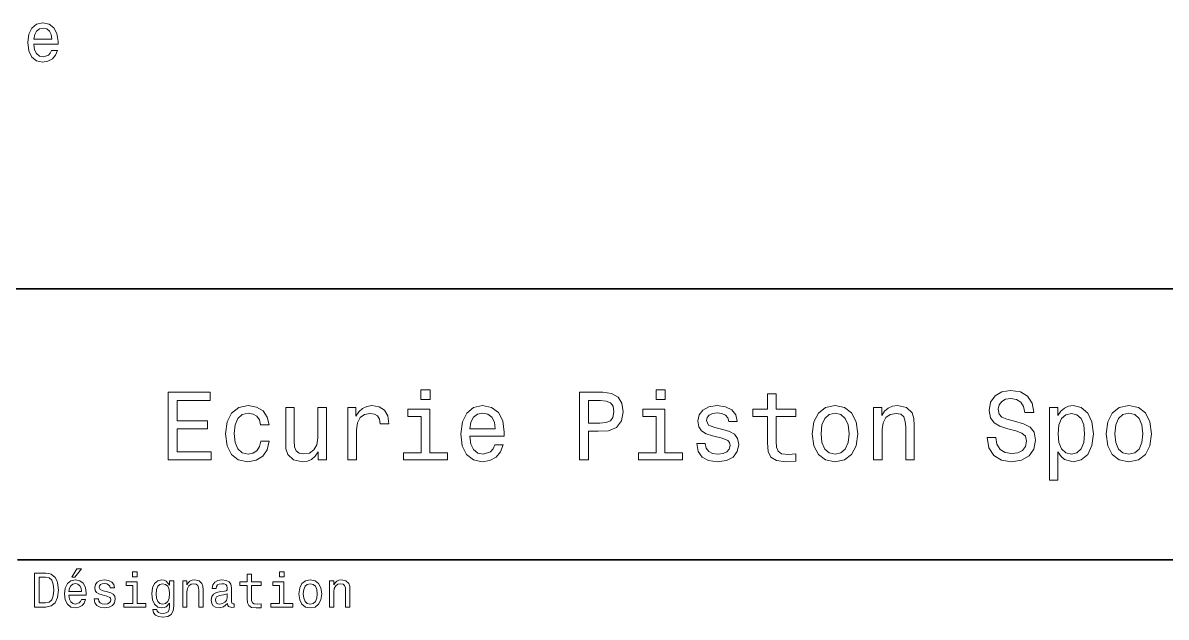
# Model space of a CAD drawing. Extents: x 0 to 297, y 0 to 210.
# Drawn here: x 162.4 to 246.8, y 45.8 to 89.6 of the extents above; entities that cross this region are included whole.
import ezdxf

# ---------------------------------------------------------------- set-up
doc = ezdxf.new("R2010")
doc.units = 0

msp = doc.modelspace()

# ---------------------------------------------------------------- linework, layer by layer
at = {"color": 7, "lineweight": 35}
for p, q in [((97, 70), (287, 70)), ((162, 50), (287, 50))]:
    msp.add_line(p, q, dxfattribs=at)
at = {"color": 7, "lineweight": 13}
for points in [[(163.206039, 88.045311), (164.981247, 88.045311), (164.986298, 88.252083), (164.905609, 88.832054), (164.683701, 89.265778), (164.330673, 89.528023), (163.861649, 89.62384), (163.402725, 89.52298), (163.049698, 89.240555), (162.822754, 88.781624), (162.742065, 88.176437), (162.817703, 87.556122), (163.044647, 87.102226), (163.392639, 86.819809), (163.846527, 86.723991), (164.239899, 86.789551), (164.562668, 86.961021), (164.799698, 87.233353), (164.935867, 87.596466), (164.497101, 87.596466), (164.406326, 87.394737), (164.275208, 87.243439), (163.902008, 87.122406), (163.614532, 87.177879), (163.397675, 87.354393), (163.25647, 87.641853), (163.206039, 88.030182)], [(163.206039, 88.41851), (163.261505, 88.766495), (163.397675, 89.023697), (163.604446, 89.180038), (163.876785, 89.235512), (164.144073, 89.180038), (164.350845, 89.023697), (164.476929, 88.766495), (164.522308, 88.41851)], [(192.439484, 62.554031), (191.769455, 62.554031), (191.769455, 61.833572), (192.439484, 61.833572)], [(209.788177, 62.554031), (209.118149, 62.554031), (209.118149, 61.833572), (209.788177, 61.833572)], [(234.20462, 59.030979), (233.548996, 59.030979), (233.693085, 58.267288), (234.053314, 57.70533), (234.608078, 57.366714), (235.357361, 57.244236), (236.099426, 57.359509), (236.654175, 57.67651), (237.007202, 58.17363), (237.136902, 58.82925), (237.028824, 59.420029), (236.726227, 59.801872), (236.236313, 60.054031), (235.580704, 60.241352), (235.018738, 60.378242), (234.651306, 60.536743), (234.442368, 60.767288), (234.377533, 61.127522), (234.442368, 61.451729), (234.629684, 61.696686), (234.917877, 61.862389), (235.314133, 61.920029), (235.71759, 61.84798), (236.034592, 61.653458), (236.24353, 61.32925), (236.344391, 60.889767), (237, 60.889767), (237, 60.904179), (236.884735, 61.581409), (236.546112, 62.085732), (236.01297, 62.402737), (235.292511, 62.510807), (234.644104, 62.402737), (234.139771, 62.100143), (233.815567, 61.631844), (233.700287, 61.026657), (233.793961, 60.486309), (234.067734, 60.118874), (234.5, 59.873917), (235.09079, 59.6866), (235.674362, 59.520893), (236.113831, 59.362389), (236.380402, 59.131844), (236.47406, 58.757202), (236.387619, 58.375359), (236.164276, 58.087173), (235.825653, 57.907059), (235.386169, 57.849422), (234.896255, 57.928673), (234.521622, 58.159222), (234.283875, 58.533859)], [(173.109512, 57.381123), (176.279541, 57.381123), (176.279541, 57.986309), (173.772339, 57.986309), (173.772339, 59.679394), (176.005768, 59.679394), (176.005768, 60.277374), (173.772339, 60.277374), (173.772339, 61.775936), (176.221893, 61.775936), (176.221893, 62.381123), (173.109512, 62.381123)], [(203.462524, 57.381123), (204.125351, 57.381123), (204.125351, 59.492073), (204.860229, 59.492073), (205.602295, 59.528095), (206.193085, 59.780258), (206.574921, 60.270172), (206.704605, 60.940201), (206.603745, 61.559795), (206.315552, 62.013687), (205.840057, 62.287464), (205.191635, 62.381123), (203.462524, 62.381123)], [(205.01152, 61.76873), (205.443802, 61.725502), (205.760803, 61.588615), (205.94812, 61.336452), (206.01297, 60.940201), (205.940918, 60.522331), (205.746399, 60.270172), (205.414978, 60.140488), (204.96109, 60.104465), (204.125351, 60.104465), (204.125351, 61.76873)], [(217.353027, 60.579971), (217.353027, 58.64193), (217.396255, 58.015129), (217.597992, 57.582851), (218.001434, 57.330688), (218.685883, 57.244236), (219.43515, 57.280258), (219.43515, 57.827808), (218.887604, 57.78458), (218.390488, 57.842216), (218.123917, 58.022331), (218.008652, 58.324928), (217.98703, 58.75), (217.98703, 60.579971), (219.43515, 60.579971), (219.43515, 61.120316), (217.98703, 61.120316), (217.98703, 62.251438), (217.353027, 62.251438), (217.353027, 61.120316), (216.257935, 61.120316), (216.257935, 60.579971)], [(179.932281, 59.967579), (180.559082, 59.967579), (180.429398, 60.543945), (180.119598, 60.997837), (179.636887, 61.278816), (179.010086, 61.386887), (178.318436, 61.242794), (177.792511, 60.839336), (177.46109, 60.183716), (177.345825, 59.304752), (177.453888, 58.432995), (177.778091, 57.78458), (178.289627, 57.381123), (178.988464, 57.244236), (179.608063, 57.352303), (180.090775, 57.6549), (180.42218, 58.130402), (180.566284, 58.764408), (179.96109, 58.764408), (179.853027, 58.36095), (179.651291, 58.058357), (179.363113, 57.871037), (179.010086, 57.8134), (178.570602, 57.907059), (178.253601, 58.195244), (178.059082, 58.663544), (177.994232, 59.326366), (178.059082, 59.974781), (178.260803, 60.443081), (178.585007, 60.731266), (179.010086, 60.83213), (179.38472, 60.767288), (179.66571, 60.601585), (179.853027, 60.327808)], [(184.788177, 61.25), (184.154175, 61.25), (184.154175, 59.016571), (184.082123, 58.497837), (183.873199, 58.123196), (183.548996, 57.892651), (183.123917, 57.820602), (182.785294, 57.878242), (182.569168, 58.051151), (182.446686, 58.346542), (182.417862, 58.764408), (182.417862, 61.25), (181.783859, 61.25), (181.783859, 58.706772), (181.805481, 58.195244), (181.942368, 57.770172), (182.360229, 57.381123), (183.030258, 57.244236), (183.390488, 57.294666), (183.700287, 57.424351), (183.966858, 57.647694), (184.182999, 57.971901), (184.182999, 57.381123), (184.788177, 57.381123)], [(186.380402, 57.381123), (187.014404, 57.381123), (187.014404, 59.592937), (187.079254, 60.12608), (187.273773, 60.507923), (187.590775, 60.738472), (188.015854, 60.817722), (188.332855, 60.767288), (188.570602, 60.623199), (188.714691, 60.378242), (188.765121, 60.046829), (189.406342, 60.046829), (189.319885, 60.630402), (189.082123, 61.048271), (188.685883, 61.30043), (188.145538, 61.386887), (187.778091, 61.32925), (187.46109, 61.185158), (187.180115, 60.940201), (186.956772, 60.608788), (186.956772, 61.25), (186.380402, 61.25)], [(192.417862, 57.914265), (192.417862, 61.120316), (190.789627, 61.120316), (190.789627, 60.579971), (191.783859, 60.579971), (191.783859, 57.914265), (190.48703, 57.914265), (190.48703, 57.381123), (193.729111, 57.381123), (193.729111, 57.914265)], [(195.37175, 59.131844), (197.907776, 59.131844), (197.914978, 59.427231), (197.799713, 60.255764), (197.482712, 60.875359), (196.978378, 61.25), (196.30835, 61.386887), (195.65274, 61.242794), (195.148407, 60.839336), (194.824203, 60.183716), (194.708923, 59.319164), (194.817001, 58.432995), (195.141205, 57.78458), (195.638321, 57.381123), (196.286743, 57.244236), (196.848694, 57.337894), (197.309799, 57.582851), (197.648407, 57.971901), (197.842941, 58.490631), (197.216141, 58.490631), (197.086456, 58.20245), (196.899139, 57.986309), (196.365997, 57.8134), (195.955322, 57.892651), (195.645538, 58.14481), (195.443802, 58.555473), (195.37175, 59.110229)], [(195.37175, 59.664986), (195.451004, 60.162102), (195.645538, 60.529537), (195.940918, 60.75288), (196.329971, 60.83213), (196.711807, 60.75288), (197.007202, 60.529537), (197.187317, 60.162102), (197.252167, 59.664986)], [(209.766571, 57.914265), (209.766571, 61.120316), (208.138321, 61.120316), (208.138321, 60.579971), (209.132568, 60.579971), (209.132568, 57.914265), (207.835724, 57.914265), (207.835724, 57.381123), (211.077805, 57.381123), (211.077805, 57.914265)], [(214.060516, 59.636166), (213.44812, 59.780258), (212.994232, 59.945965), (212.842941, 60.28458), (212.886169, 60.522331), (213.03746, 60.695244), (213.282425, 60.803314), (213.635437, 60.846542), (213.97406, 60.803314), (214.240631, 60.67363), (214.413544, 60.479107), (214.485596, 60.219738), (215.105194, 60.219738), (215.105194, 60.23415), (214.997116, 60.70245), (214.701721, 61.069885), (214.240631, 61.30043), (213.635437, 61.386887), (213.023056, 61.30043), (212.57637, 61.062679), (212.29538, 60.709652), (212.208939, 60.262966), (212.273773, 59.830688), (212.475494, 59.528095), (212.806915, 59.311958), (213.289627, 59.16066), (213.995682, 58.987751), (214.427948, 58.807636), (214.543228, 58.663544), (214.586456, 58.447407), (214.521606, 58.180836), (214.348694, 57.979107), (214.067719, 57.849422), (213.693085, 57.806194), (213.296829, 57.849422), (213.008636, 58.000721), (212.814117, 58.245674), (212.734863, 58.584293), (212.122482, 58.584293), (212.223343, 58.007923), (212.518738, 57.590057), (212.98703, 57.337894), (213.635437, 57.244236), (214.312683, 57.337894), (214.809799, 57.590057), (215.112396, 57.993515), (215.220459, 58.519451), (215.141205, 58.973343), (214.917862, 59.283138), (214.55043, 59.484871)], [(220.65274, 59.311958), (220.768005, 58.432995), (221.099426, 57.78458), (221.625366, 57.381123), (222.331421, 57.244236), (223.030258, 57.381123), (223.556198, 57.777374), (223.887604, 58.425793), (224.010086, 59.311958), (223.887604, 60.190922), (223.556198, 60.846542), (223.030258, 61.242794), (222.331421, 61.386887), (221.625366, 61.242794), (221.099426, 60.839336), (220.768005, 60.190922)], [(221.301147, 59.319164), (221.365997, 59.967579), (221.567719, 60.435879), (221.891937, 60.72406), (222.331421, 60.824928), (222.763687, 60.72406), (223.087891, 60.443081), (223.289627, 59.967579), (223.361679, 59.319164), (223.289627, 58.663544), (223.087891, 58.188038), (222.763687, 57.899853), (222.331421, 57.806194), (221.891937, 57.899853), (221.567719, 58.188038), (221.365997, 58.663544)], [(225.177246, 57.381123), (225.811249, 57.381123), (225.811249, 59.614552), (225.876083, 60.12608), (226.085022, 60.500717), (226.409225, 60.731266), (226.841507, 60.817722), (227.187317, 60.745674), (227.403458, 60.551151), (227.511536, 60.226944), (227.547546, 59.794666), (227.547546, 57.381123), (228.181564, 57.381123), (228.181564, 59.924351), (228.15274, 60.435879), (228.023056, 60.86095), (227.597992, 61.25), (226.935165, 61.386887), (226.567719, 61.336452), (226.257935, 61.199566), (225.991364, 60.969017), (225.782425, 60.659222), (225.782425, 61.25), (225.177246, 61.25)], [(238.786743, 60.652016), (238.786743, 61.25), (238.15274, 61.25), (238.15274, 55.882565), (238.786743, 55.882565), (238.786743, 57.971901), (239.010101, 57.633286), (239.262253, 57.409943), (239.896271, 57.244236), (240.50145, 57.381123), (240.976959, 57.791786), (241.286743, 58.440201), (241.402023, 59.319164), (241.286743, 60.190922), (240.976959, 60.839336), (240.50145, 61.242794), (239.896271, 61.386887), (239.550446, 61.343658), (239.255051, 61.206772), (239.002899, 60.976223)], [(239.788193, 57.8134), (239.363129, 57.907059), (239.053314, 58.195244), (238.858795, 58.663544), (238.793945, 59.319164), (238.858795, 59.967579), (239.053314, 60.435879), (239.363129, 60.716858), (239.788193, 60.817722), (240.177246, 60.716858), (240.48703, 60.428673), (240.681564, 59.960373), (240.753601, 59.319164), (240.681564, 58.67075), (240.48703, 58.195244), (240.177246, 57.907059)], [(242.338623, 59.311958), (242.453888, 58.432995), (242.785309, 57.78458), (243.311249, 57.381123), (244.017303, 57.244236), (244.716141, 57.381123), (245.242081, 57.777374), (245.573486, 58.425793), (245.695969, 59.311958), (245.573486, 60.190922), (245.242081, 60.846542), (244.716141, 61.242794), (244.017303, 61.386887), (243.311249, 61.242794), (242.785309, 60.839336), (242.453888, 60.190922)], [(242.98703, 59.319164), (243.05188, 59.967579), (243.253601, 60.435879), (243.57782, 60.72406), (244.017303, 60.824928), (244.449585, 60.72406), (244.773773, 60.443081), (244.97551, 59.967579), (245.047546, 59.319164), (244.97551, 58.663544), (244.773773, 58.188038), (244.449585, 57.899853), (244.017303, 57.806194), (243.57782, 57.899853), (243.253601, 58.188038), (243.05188, 58.663544)], [(164.080688, 49.030979), (163.248566, 49.030979), (163.248566, 46.530979), (164.080688, 46.530979), (164.473343, 46.610229), (164.765137, 46.851585), (164.945251, 47.244236), (165.010086, 47.780979), (164.952454, 48.328529), (164.880402, 48.544666), (164.779541, 48.717579), (164.487747, 48.951729), (164.296829, 49.009365)], [(166.004318, 48.728386), (166.216858, 48.728386), (166.717575, 49.340778), (166.364548, 49.340778)], [(170.824203, 49.117435), (170.489197, 49.117435), (170.489197, 48.757202), (170.824203, 48.757202)], [(178.943802, 48.130402), (178.943802, 47.161381), (178.965424, 46.84798), (179.066284, 46.631844), (179.268005, 46.505764), (179.610229, 46.462536), (179.984863, 46.480545), (179.984863, 46.754322), (179.71109, 46.732708), (179.46254, 46.761528), (179.329254, 46.851585), (179.271606, 47.00288), (179.260803, 47.215416), (179.260803, 48.130402), (179.984863, 48.130402), (179.984863, 48.400574), (179.260803, 48.400574), (179.260803, 48.966137), (178.943802, 48.966137), (178.943802, 48.400574), (178.396255, 48.400574), (178.396255, 48.130402)], [(181.667145, 49.117435), (181.332138, 49.117435), (181.332138, 48.757202), (181.667145, 48.757202)], [(164.055481, 48.731987), (164.329254, 48.677952), (164.516571, 48.512245), (164.628235, 48.216858), (164.664261, 47.780979), (164.624634, 47.359509), (164.51297, 47.064121), (164.322052, 46.887608), (164.055481, 46.829971), (163.583572, 46.829971), (163.583572, 48.731987)], [(165.784576, 47.406338), (167.052597, 47.406338), (167.056198, 47.554035), (166.998566, 47.9683), (166.840057, 48.278099), (166.587891, 48.465416), (166.252884, 48.533859), (165.925079, 48.461815), (165.672913, 48.260086), (165.510803, 47.932278), (165.453171, 47.5), (165.507202, 47.056915), (165.669312, 46.732708), (165.917862, 46.530979), (166.242081, 46.462536), (166.523056, 46.509365), (166.753601, 46.631844), (166.922913, 46.826366), (167.020172, 47.085735), (166.706772, 47.085735), (166.641937, 46.941643), (166.548264, 46.833572), (166.281708, 46.747116), (166.07637, 46.786743), (165.921463, 46.912823), (165.820602, 47.118156), (165.784576, 47.395531)], [(165.784576, 47.672909), (165.824203, 47.921471), (165.921463, 48.105186), (166.069168, 48.216858), (166.263687, 48.256485), (166.454605, 48.216858), (166.60231, 48.105186), (166.692368, 47.921471), (166.724777, 47.672909)], [(168.623199, 47.658501), (168.317001, 47.730545), (168.090057, 47.8134), (168.014404, 47.982708), (168.036026, 48.101585), (168.111664, 48.188038), (168.234146, 48.242073), (168.41066, 48.263687), (168.579971, 48.242073), (168.713257, 48.177231), (168.799713, 48.079971), (168.835739, 47.950287), (169.145538, 47.950287), (169.145538, 47.957493), (169.091492, 48.191643), (168.943802, 48.375359), (168.713257, 48.490635), (168.41066, 48.533859), (168.104462, 48.490635), (167.881119, 48.371758), (167.740631, 48.195244), (167.697403, 47.971901), (167.729828, 47.755764), (167.830688, 47.604465), (167.996399, 47.496399), (168.237747, 47.42075), (168.590775, 47.334293), (168.806915, 47.244236), (168.864548, 47.172188), (168.886169, 47.064121), (168.853745, 46.930836), (168.767288, 46.829971), (168.626801, 46.765129), (168.439484, 46.743515), (168.241348, 46.765129), (168.09726, 46.840778), (168, 46.963257), (167.960373, 47.132565), (167.654175, 47.132565), (167.704605, 46.844379), (167.85231, 46.635445), (168.086456, 46.509365), (168.41066, 46.462536), (168.749283, 46.509365), (168.997833, 46.635445), (169.149139, 46.837173), (169.203171, 47.100143), (169.163544, 47.327087), (169.05188, 47.481987), (168.868149, 47.582851)], [(170.8134, 46.79755), (170.8134, 48.400574), (169.999283, 48.400574), (169.999283, 48.130402), (170.496399, 48.130402), (170.496399, 46.79755), (169.847977, 46.79755), (169.847977, 46.530979), (171.469025, 46.530979), (171.469025, 46.79755)], [(173.518738, 46.617435), (173.518738, 48.465416), (173.216141, 48.465416), (173.216141, 48.152016), (172.967575, 48.4366), (172.816284, 48.508644), (172.646973, 48.533859), (172.340775, 48.461815), (172.103027, 48.260086), (171.94812, 47.935879), (171.894089, 47.5), (171.94812, 47.060516), (172.103027, 46.736309), (172.340775, 46.530979), (172.646973, 46.462536), (172.819885, 46.487751), (172.963974, 46.552593), (173.216141, 46.826366), (173.216141, 46.552593), (173.187317, 46.336456), (173.108063, 46.181557), (172.956772, 46.091499), (172.729828, 46.059078), (172.531708, 46.080692), (172.391205, 46.134727), (172.30835, 46.228386), (172.283142, 46.354465), (171.976944, 46.354465), (171.976944, 46.340057), (172.023773, 46.109509), (172.167862, 45.9366), (172.398407, 45.824928), (172.711823, 45.785301), (173.086456, 45.839336), (173.335022, 45.990635), (173.47551, 46.253601)], [(172.221909, 47.5), (172.254318, 47.820606), (172.351593, 48.058357), (172.502884, 48.198845), (172.704605, 48.249279), (172.917145, 48.198845), (173.075653, 48.058357), (173.172913, 47.820606), (173.208939, 47.5), (173.172913, 47.172188), (173.075653, 46.938038), (172.917145, 46.793949), (172.704605, 46.747116), (172.502884, 46.793949), (172.351593, 46.938038), (172.254318, 47.175793)], [(174.181549, 46.530979), (174.498566, 46.530979), (174.498566, 47.647694), (174.530975, 47.903458), (174.635452, 48.090778), (174.797546, 48.206051), (175.013687, 48.249279), (175.1866, 48.213257), (175.294662, 48.115993), (175.348709, 47.953888), (175.366714, 47.737751), (175.366714, 46.530979), (175.683716, 46.530979), (175.683716, 47.802593), (175.669312, 48.058357), (175.604462, 48.270893), (175.391937, 48.465416), (175.060516, 48.533859), (174.876801, 48.508644), (174.721909, 48.440201), (174.588623, 48.324928), (174.484146, 48.170029), (174.484146, 48.465416), (174.181549, 48.465416)], [(177.499283, 46.783142), (177.499283, 46.772335), (177.517288, 46.649857), (177.57132, 46.5634), (177.798264, 46.494957), (177.974777, 46.523773), (177.974777, 46.76873), (177.899139, 46.757923), (177.798264, 46.804756), (177.780258, 46.948845), (177.780258, 47.950287), (177.73703, 48.206051), (177.610947, 48.386166), (177.391205, 48.494236), (177.081406, 48.533859), (176.778824, 48.490635), (176.555481, 48.368156), (176.414978, 48.177231), (176.368149, 47.925072), (176.368149, 47.903458), (176.65274, 47.903458), (176.677948, 48.054756), (176.757202, 48.162823), (176.886887, 48.227665), (177.070602, 48.25288), (177.247116, 48.234871), (177.373199, 48.180836), (177.448853, 48.087173), (177.47406, 47.957493), (177.459656, 47.806194), (177.402023, 47.730545), (177.257919, 47.694523), (176.987747, 47.665707), (176.677948, 47.600864), (176.458206, 47.485592), (176.328537, 47.305473), (176.28891, 47.038906), (176.324921, 46.801151), (176.4366, 46.624638), (176.616714, 46.512966), (176.86528, 46.473343), (177.200287, 46.548992)], [(181.656342, 46.79755), (181.656342, 48.400574), (180.842224, 48.400574), (180.842224, 48.130402), (181.33934, 48.130402), (181.33934, 46.79755), (180.690918, 46.79755), (180.690918, 46.530979), (182.311966, 46.530979), (182.311966, 46.79755)], [(182.762253, 47.496399), (182.819885, 47.056915), (182.985596, 46.732708), (183.248566, 46.530979), (183.601593, 46.462536), (183.951004, 46.530979), (184.213974, 46.729107), (184.379684, 47.053314), (184.440918, 47.496399), (184.379684, 47.935879), (184.213974, 48.263687), (183.951004, 48.461815), (183.601593, 48.533859), (183.248566, 48.461815), (182.985596, 48.260086), (182.819885, 47.935879)], [(183.086456, 47.5), (183.118881, 47.824207), (183.219742, 48.058357), (183.381851, 48.20245), (183.601593, 48.25288), (183.817719, 48.20245), (183.979828, 48.061958), (184.080688, 47.824207), (184.116714, 47.5), (184.080688, 47.172188), (183.979828, 46.934437), (183.817719, 46.790344), (183.601593, 46.743515), (183.381851, 46.790344), (183.219742, 46.934437), (183.118881, 47.172188)], [(185.024506, 46.530979), (185.341492, 46.530979), (185.341492, 47.647694), (185.373917, 47.903458), (185.478394, 48.090778), (185.640488, 48.206051), (185.856628, 48.249279), (186.029541, 48.213257), (186.137604, 48.115993), (186.19165, 47.953888), (186.209656, 47.737751), (186.209656, 46.530979), (186.526657, 46.530979), (186.526657, 47.802593), (186.512253, 48.058357), (186.447403, 48.270893), (186.234879, 48.465416), (185.903458, 48.533859), (185.719742, 48.508644), (185.56485, 48.440201), (185.431564, 48.324928), (185.327087, 48.170029), (185.327087, 48.465416), (185.024506, 48.465416)], [(177.463257, 47.208214), (177.420029, 47.020893), (177.304749, 46.876801), (177.131851, 46.783142), (176.919312, 46.750721), (176.782425, 46.76873), (176.68515, 46.826366), (176.623917, 46.927231), (176.605911, 47.067722), (176.620316, 47.193802), (176.677948, 47.283859), (176.908508, 47.384727), (177.200287, 47.427952), (177.463257, 47.514408)]]:
    msp.add_lwpolyline(points, close=True, dxfattribs=at)

doc.saveas('drawing.dxf')
